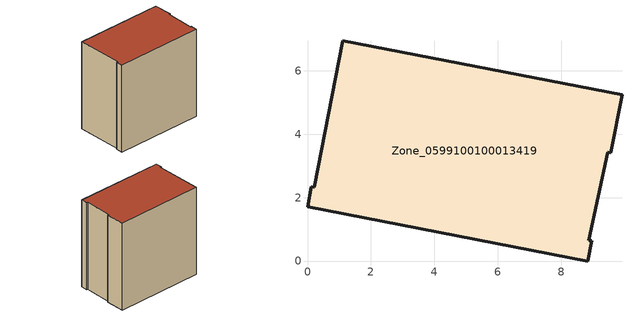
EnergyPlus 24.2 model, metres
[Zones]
Zone_0599100100013419
 floor ground (C_G): 8.84,0 0,1.71 0.12,2.34 0.22,2.33 1.11,6.94 9.92,5.24 9.56,3.41 9.47,3.43 8.86,0.66 8.96,0.64 z0
 wall outside (C_F): 0,1.71 8.84,0 8.96,0.64 8.86,0.66 9.47,3.43 9.56,3.41 9.92,5.24 1.11,6.94 0.22,2.33 0.12,2.34 0,1.71 z0:9.05
 roof outside (C_R): 9.47,3.43 9.56,3.41 9.92,5.24 1.11,6.94 0.22,2.33 0.12,2.34 0,1.71 8.84,0 8.96,0.64 8.86,0.66 z9.05
[BUILDING]
Pand.0599100100013419: North Axis=0; Terrain=City; Loads Convergence Tolerance Value=0.04; Temperature Convergence Tolerance Value=0.4; Solar Distribution=FullExterior; Maximum Number of Warmup Days=25; Minimum Number of Warmup Days=1
[Site:Location]
Rotterdam.The.Hague.AP_ZH_NLD Design_Conditions: Latitude=51.96; Longitude=4.45; Time Zone=1; Elevation=-4.5
[SITE:GROUNDTEMPERATURE:BUILDINGSURFACE]
18, 18, 18, 18, 18, 18, 18, 18, 18, 18, 18, 18
[MATERIAL] Thermal Absorptance=0.9; Solar Absorptance=0.7; Visible Absorptance=0.7
Name | Roughness | Thickness | Conductivity | Density | Specific Heat
G.TC.2015-2018 | MediumSmooth | 0.15 | 0.0428571 | 540 | 1210
F.TC.2015-2018 | Rough | 0.3 | 0.0666667 | 1920 | 840
R.TC.2015-2018 | MediumRough | 0.2 | 0.0333333 | 1500 | 1000
[CONSTRUCTION]
C_G: G.TC.2015-2018
C_F: F.TC.2015-2018
C_R: R.TC.2015-2018
[ZONE]
Zone_0599100100013419: Type=1; Multiplier=1; Ceiling Height=Autocalculate; Volume=Autocalculate; Floor Area=autocalculate; Part of Total Floor Area=Yes
[ZONEINFILTRATION:DESIGNFLOWRATE]
Infil_Zone_0599100100013419: Zone or ZoneList or Space or SpaceList=Zone_0599100100013419; Schedule=AlwaysOn; Design Flow Rate Calculation Method=Flow/Area; Flow Rate per Floor Area=0.0015; Constant Term Coefficient=1; Temperature Term Coefficient=0; Velocity Term Coefficient=0; Velocity Squared Term Coefficient=0
[HVACTEMPLATE:ZONE:IDEALLOADSAIRSYSTEM]
Zone_0599100100013419: Maximum Heating Supply Air Temperature=50; Minimum Cooling Supply Air Temperature=13; Maximum Heating Supply Air Humidity Ratio=0.0156; Minimum Cooling Supply Air Humidity Ratio=0.0077; Heating Limit=NoLimit; Cooling Limit=NoLimit; Dehumidification Control Type=ConstantSensibleHeatRatio; Cooling Sensible Heat Ratio=0.7; Dehumidification Setpoint=60; Humidification Control Type=None; Humidification Setpoint=30; Outdoor Air Method=None; Outdoor Air Flow Rate per Person=0.00944; Outdoor Air Flow Rate per Zone Floor Area=0; Outdoor Air Flow Rate per Zone=0; Demand Controlled Ventilation Type=None; Outdoor Air Economizer Type=NoEconomizer; Heat Recovery Type=None; Sensible Heat Recovery Effectiveness=0.7; Latent Heat Recovery Effectiveness=0.65
[ZONECONTROL:THERMOSTAT]
ThermostatControl_Zone_0599100100013419: Zone or ZoneList=Zone_0599100100013419; Control Type Schedule=DualSetpointControlType; Control 1=Thermostat_Zone_0599100100013419; Temperature Difference Between Cutout And Setpoint=0
[THERMOSTATSETPOINT:DUALSETPOINT]
Thermostat_Zone_0599100100013419: Heating Setpoint Temperature Schedule=HeatingSetpoint_Zone_0599100100013419; Cooling Setpoint Temperature Schedule=CoolingSetpoint_Zone_0599100100013419
[SCHEDULE:COMPACT]
HeatingSetpoint_Zone_0599100100013419: Through: 12/31, For: AllDays, Until: 24:00, 21
CoolingSetpoint_Zone_0599100100013419: Through: 12/31, For: AllDays, Until: 24:00, 24
DualSetpointControlType: Through: 12/31, For: AllDays, Until: 24:00, 4
AlwaysOn: Through: 12/31, For: AllDays, Until: 24:00, 1
